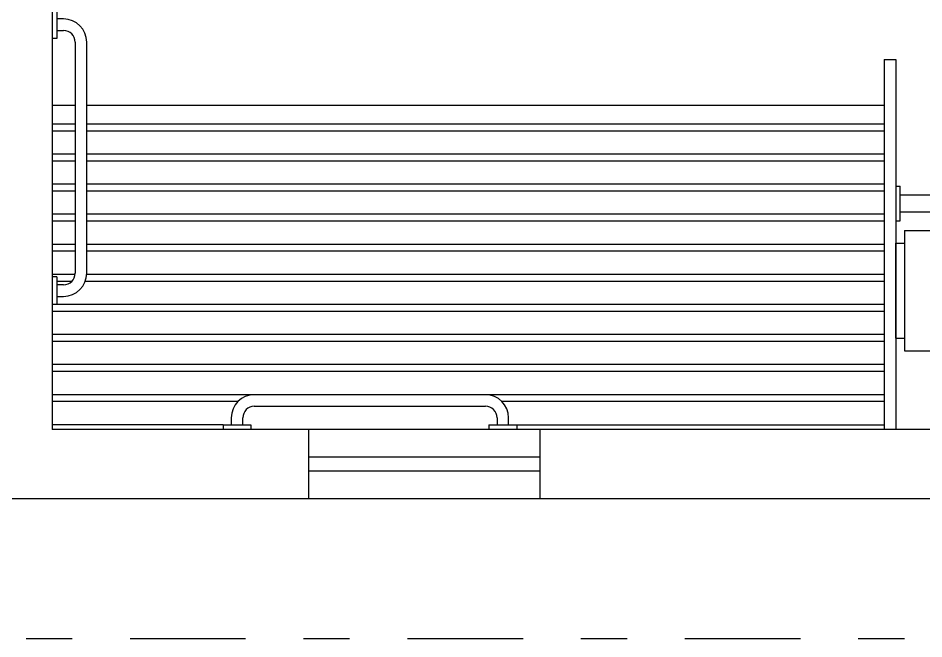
# Model space of a CAD drawing. Header units: inches. Extents: x 542787 to 543192, y 9574025 to 9574373.
# Drawn here: x 542830.773 to 542832.732, y 9574182.382 to 9574183.724 of the extents above; entities that cross this region are included whole.
import ezdxf

# ---------------------------------------------------------------- set-up
doc = ezdxf.new("R2010")
doc.units = ezdxf.units.IN
doc.header["$MEASUREMENT"] = 0
for name, pattern in [('DASHDOT', [1, 0.5, -0.25, 0, -0.25]), ('DASHDOT2', [0.5, 0.25, -0.125, 0, -0.125]), ('HIDDEN2', [4.7625, 3.175, -1.5875])]:
    doc.linetypes.add(name, pattern=pattern)
for name, color, linetype in [('CERCADURA', 7, 'Continuous'), ('EIXO', 8, 'Continuous'), ('I-ARQ', 8, 'Continuous'), ('I-ESGOTO', 6, 'Continuous')]:
    doc.layers.add(name, color=color, linetype=linetype)

# ---------------------------------------------------------------- blocks, each defined once
blk = doc.blocks.new('*U178')
at = {"color": 2}
blk.add_wipeout([(0.0161, -0.0161), (-1.5988, -1.631), (-1.631, -1.5988), (-0.0161, 0.0161)], dxfattribs=at)
for p, q in [((-0.0141, 0.0141), (-1.629, -1.6007)), ((0.0141, -0.0141), (-1.6007, -1.629))]:
    blk.add_line(p, q)
at = {"layer": 'EIXO', "linetype": 'DASHDOT', "ltscale": 0.01}
blk.add_line((0, 0), (-1.6149, -1.6149), dxfattribs=at)

msp = doc.modelspace()

# ---------------------------------------------------------------- linework, layer by layer
at = {"layer": 'I-ARQ'}
for p, q in [((542830.8465, 9574185.4851), (542830.8465, 9574182.8351)), ((542830.8565, 9574183.7401), (542830.8565, 9574183.6801)), ((542830.8715, 9574183.7226), (542830.8565, 9574183.7226)), ((542830.8565, 9574183.6976), (542830.8715, 9574183.6976)), ((542830.8565, 9574183.6801), (542830.8465, 9574183.6801)), ((542830.8965, 9574183.6726), (542830.8965, 9574183.1726)), ((542830.9215, 9574183.1726), (542830.9215, 9574183.6726)), ((542832.6465, 9574183.6351), (542832.6465, 9574182.8351)), ((542832.6465, 9574183.6351), (542832.6715, 9574183.6351)), ((542832.6465, 9574183.6351), (542832.6465, 9574182.8351)), ((542832.6465, 9574183.6351), (542832.6715, 9574183.6351)), ((542832.6715, 9574183.6351), (542832.6715, 9574182.8351)), ((542832.6715, 9574183.6351), (542832.6715, 9574182.8351)), ((542830.8965, 9574183.5351), (542830.8465, 9574183.5351)), ((542832.6465, 9574183.5351), (542830.9215, 9574183.5351)), ((542830.8965, 9574183.4951), (542830.8465, 9574183.4951)), ((542832.6465, 9574183.4951), (542830.9215, 9574183.4951)), ((542830.8965, 9574183.4801), (542830.8465, 9574183.4801)), ((542832.6465, 9574183.4801), (542830.9215, 9574183.4801)), ((542830.8965, 9574183.4301), (542830.8465, 9574183.4301)), ((542832.6465, 9574183.4301), (542830.9215, 9574183.4301)), ((542830.8965, 9574183.4151), (542830.8465, 9574183.4151)), ((542832.6465, 9574183.4151), (542830.9215, 9574183.4151)), ((542830.8965, 9574183.3651), (542830.8465, 9574183.3651)), ((542832.6465, 9574183.3651), (542830.9215, 9574183.3651)), ((542830.8965, 9574183.3501), (542830.8465, 9574183.3501)), ((542832.6465, 9574183.3501), (542830.9215, 9574183.3501)), ((542830.8965, 9574183.3001), (542830.8465, 9574183.3001)), ((542832.6465, 9574183.3001), (542830.9215, 9574183.3001)), ((542830.8965, 9574183.2851), (542830.8465, 9574183.2851)), ((542832.6465, 9574183.2851), (542830.9215, 9574183.2851)), ((542832.6906, 9574183.2651), (542832.6906, 9574183.0051)), ((542832.6906, 9574183.2651), (542832.7665, 9574183.2651)), ((542830.8965, 9574183.2351), (542830.8465, 9574183.2351)), ((542832.6465, 9574183.2351), (542830.9215, 9574183.2351)), ((542832.6715, 9574183.238), (542832.6906, 9574183.238)), ((542832.6715, 9574183.0321), (542832.6715, 9574183.238)), ((542830.8965, 9574183.2201), (542830.8465, 9574183.2201)), ((542832.6465, 9574183.2201), (542830.9215, 9574183.2201)), ((542830.8964, 9574183.1701), (542830.8465, 9574183.1701)), ((542830.8565, 9574183.1651), (542830.8465, 9574183.1651)), ((542830.8565, 9574183.1651), (542830.8565, 9574183.1051)), ((542832.6465, 9574183.1701), (542830.9214, 9574183.1701)), ((542830.8893, 9574183.1551), (542830.8565, 9574183.1551)), ((542830.8715, 9574183.1476), (542830.8565, 9574183.1476)), ((542832.6465, 9574183.1551), (542830.9183, 9574183.1551)), ((542830.8565, 9574183.1226), (542830.8715, 9574183.1226)), ((542832.6465, 9574183.1051), (542830.8465, 9574183.1051)), ((542830.8565, 9574183.1051), (542830.8465, 9574183.1051)), ((542832.6465, 9574183.0901), (542830.8465, 9574183.0901)), ((542832.6465, 9574183.0401), (542830.8465, 9574183.0401)), ((542832.6465, 9574183.0251), (542830.8465, 9574183.0251)), ((542832.6715, 9574183.0321), (542832.6906, 9574183.0321)), ((542832.6906, 9574183.0051), (542832.7665, 9574183.0051)), ((542832.6465, 9574182.9751), (542830.8465, 9574182.9751)), ((542832.6465, 9574182.9601), (542830.8465, 9574182.9601)), ((542832.6465, 9574182.9101), (542830.8465, 9574182.9101)), ((542831.484, 9574182.9101), (542831.284, 9574182.9101)), ((542831.784, 9574182.9101), (542831.504, 9574182.9101)), ((542831.2483, 9574182.8951), (542830.8465, 9574182.8951)), ((542832.6465, 9574182.8951), (542831.8197, 9574182.8951)), ((542831.284, 9574182.8851), (542831.784, 9574182.8851)), ((542831.234, 9574182.8601), (542831.234, 9574182.8451)), ((542831.259, 9574182.8451), (542831.259, 9574182.8601)), ((542831.809, 9574182.8601), (542831.809, 9574182.8451)), ((542831.834, 9574182.8451), (542831.834, 9574182.8601)), ((542831.2165, 9574182.8451), (542830.8465, 9574182.8451)), ((542834.2465, 9574182.8351), (542830.8465, 9574182.8351)), ((542831.2165, 9574182.8451), (542831.2765, 9574182.8451)), ((542831.2165, 9574182.8451), (542831.2165, 9574182.8351)), ((542831.2765, 9574182.8451), (542831.2765, 9574182.8351)), ((542831.4015, 9574182.8351), (542831.4015, 9574182.6851)), ((542831.7915, 9574182.8451), (542831.8515, 9574182.8451)), ((542831.7915, 9574182.8451), (542831.7915, 9574182.8351)), ((542831.8515, 9574182.8451), (542831.8515, 9574182.8351)), ((542831.8515, 9574182.8451), (542832.6465, 9574182.8451)), ((542831.9015, 9574182.8351), (542831.9015, 9574182.6851)), ((542834.3965, 9574182.6851), (542830.7015, 9574182.6851))]:
    msp.add_line(p, q, dxfattribs=at)
at = {"layer": 'I-ARQ', "extrusion": (0, 0, -1)}
for p, q in [((542832.6715, 9574183.3613), (542832.6809, 9574183.3613)), ((542832.6809, 9574183.2863), (542832.6809, 9574183.3613)), ((542832.6809, 9574183.3426), (542833.3527, 9574183.3426)), ((542833.3527, 9574183.3051), (542832.6809, 9574183.3051)), ((542832.6715, 9574183.2863), (542832.6809, 9574183.2863))]:
    msp.add_line(p, q, dxfattribs=at)
at = {"layer": 'I-ARQ', "linetype": 'HIDDEN2'}
for p, q in [((542831.9015, 9574182.7751), (542831.4015, 9574182.7751)), ((542831.9015, 9574182.7451), (542831.4015, 9574182.7451))]:
    msp.add_line(p, q, dxfattribs=at)
at = {"layer": 'I-ARQ'}
for centre, radius, start, end in [((542830.8715, 9574183.6726), 0.05, 0, 90), ((542830.8715, 9574183.6726), 0.025, 0, 90), ((542830.8715, 9574183.1726), 0.025, 270, 0), ((542830.8715, 9574183.1726), 0.05, 270, 0), ((542831.284, 9574182.8601), 0.05, 90, 180), ((542831.784, 9574182.8601), 0.05, 0, 90), ((542831.284, 9574182.8601), 0.025, 90, 180), ((542831.784, 9574182.8601), 0.025, 0, 90)]:
    msp.add_arc(centre, radius, start, end, dxfattribs=at)

# ---------------------------------------------------------------- block references
at = {"layer": 'I-ESGOTO', "xscale": -1, "rotation": 180}
msp.add_blockref('*U178', (542833.0046, 9574183.7127), dxfattribs=at)

# ---------------------------------------------------------------- next in the draw order: linework, layer by layer
at = {"layer": 'CERCADURA', "color": 9, "linetype": 'DASHDOT2'}
msp.add_lwpolyline([(542827.7912, 9574186.0471), (542834.8652, 9574186.0471), (542834.8652, 9574182.3822), (542827.7912, 9574182.3822)], close=True, dxfattribs=at)

doc.saveas('drawing.dxf')
